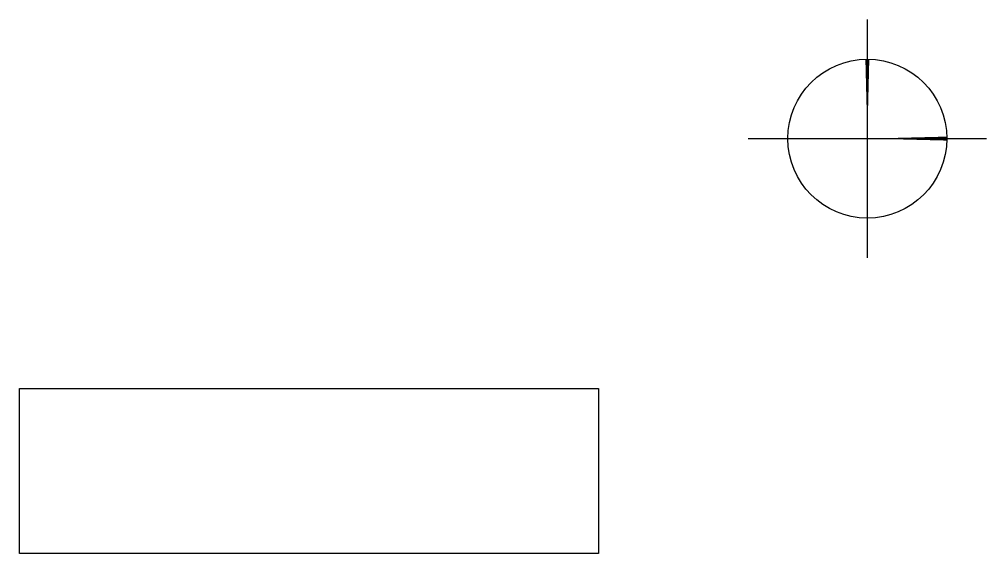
# Model space of a CAD drawing. Header units: millimetres. Extents: x -11 to 211, y -5 to 120.
# Drawn here: x -10.66 to 1.5, y -5.22 to 1.5 of the extents above; entities that cross this region are included whole.
import ezdxf

# ---------------------------------------------------------------- set-up
doc = ezdxf.new("R2010")
doc.units = ezdxf.units.MM
doc.header["$LTSCALE"] = 0.1
doc.header["$MEASUREMENT"] = 0
doc.linetypes.add('CONTINU', pattern=[0])
doc.layers.get('0').update_dxf_attribs({"linetype": 'CONTINUOUS'})
doc.layers.add('00_Fmult', color=7, linetype='CONTINU')
picture_1 = doc.add_image_def('image1.jpg', size_in_pixel=(1654, 472))

msp = doc.modelspace()

# ---------------------------------------------------------------- linework, layer by layer
at = {"layer": '00_Fmult'}
for p, q in [((0, -1.5), (0, 1.5)), ((-1.5, 0), (1.5, 0))]:
    msp.add_line(p, q, dxfattribs=at)
at = {"layer": '00_Fmult', "color": 1, "flags": 128}
msp.add_lwpolyline([(0, 0, 0, 0.05, 0), (0, 1, 0, 0, 0)], format="xyseb", dxfattribs=at)
at = {"layer": '00_Fmult', "color": 5, "flags": 128}
msp.add_lwpolyline([(0, 0, 0, 0.05, 0), (1, 0, 0, 0, 0)], format="xyseb", dxfattribs=at)
at = {"layer": '00_Fmult'}
msp.add_circle((0, 0), 1, dxfattribs=at)

# ---------------------------------------------------------------- pictures from other files: only their frames are drawn
image = msp.add_image(picture_1, insert=(-10.661, -5.22), size_in_units=(7.28, 2.078))
image.dxf.flags = 7

doc.saveas('drawing.dxf')
